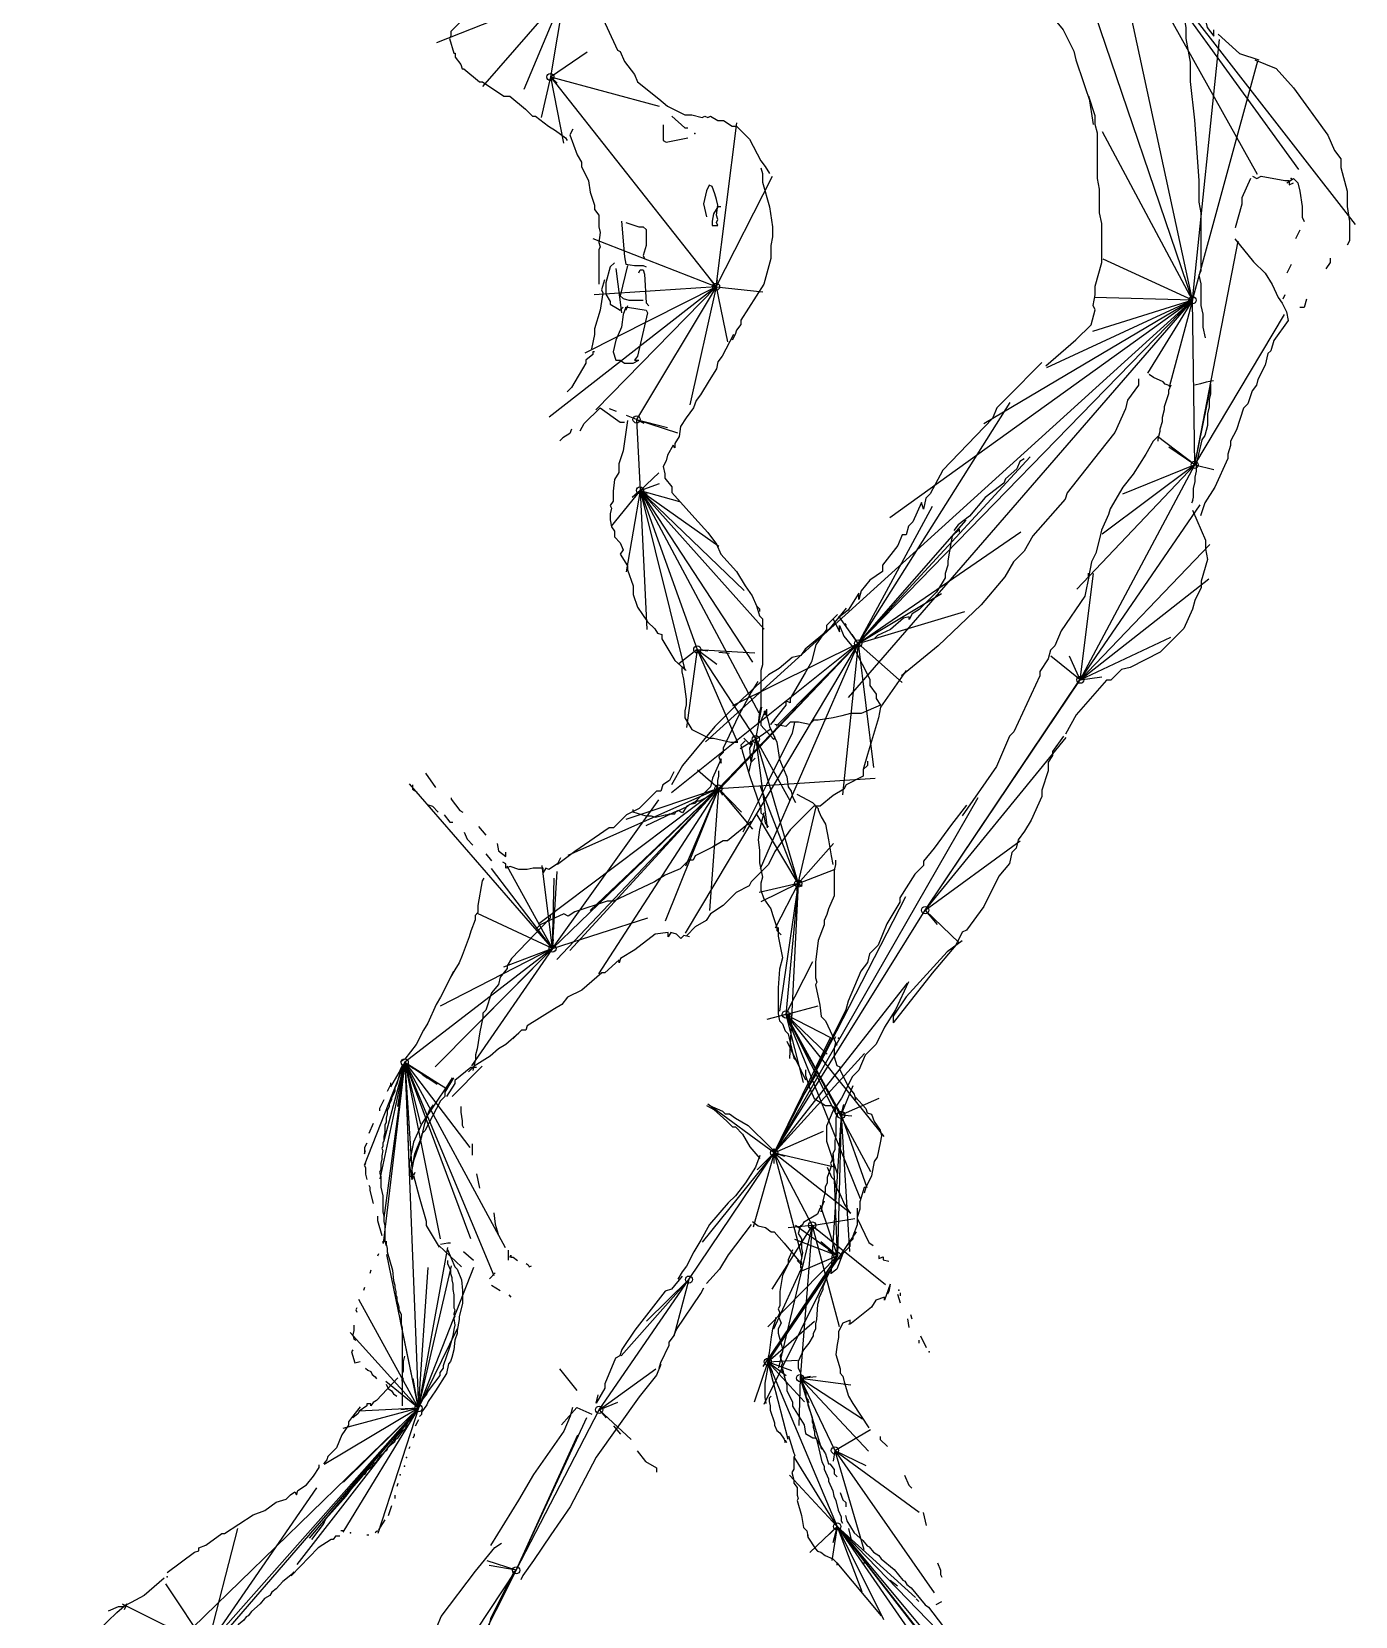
# Model space of a CAD drawing. Header units: millimetres. Extents: x -8 to 158, y -16 to 290.
# Drawn here: x 66.62 to 103.5, y 27.89 to 72.03 of the extents above; entities that cross this region are included whole.
import ezdxf

# ---------------------------------------------------------------- set-up
doc = ezdxf.new("R2010")
doc.units = ezdxf.units.MM
doc.linetypes.add('DASH', pattern=[0.6, 0.3, -0.3])

msp = doc.modelspace()

# ---------------------------------------------------------------- linework, layer by layer
at = {"layer": 'Shots', "color": 1}
for p, q in [((98.962, 64.552), (96.588, 75.536)), ((81.472, 73.136), (81.07, 70.77)), ((81.07, 70.77), (85.686, 64.928)), ((85.686, 64.928), (83.472, 61.232)), ((98.962, 64.552), (89.646, 54.992)), ((98.962, 64.552), (98.962, 64.552)), ((99.022, 59.968), (98.962, 64.552)), ((83.472, 61.232), (83.568, 59.256)), ((95.836, 53.982), (99.022, 59.968)), ((83.568, 59.256), (85.164, 54.826)), ((85.164, 54.826), (86.794, 52.324)), ((89.646, 54.992), (85.752, 50.952)), ((91.512, 47.562), (95.836, 53.982)), ((86.794, 52.324), (87.976, 48.302)), ((85.752, 50.952), (81.132, 46.496)), ((87.976, 48.302), (87.63, 44.658)), ((87.308, 40.802), (91.512, 47.562)), ((81.132, 46.496), (77.012, 43.324)), ((87.63, 44.658), (89.172, 41.858)), ((77.012, 43.324), (77.396, 33.688)), ((89.172, 41.858), (89.068, 37.93)), ((84.932, 37.272), (87.308, 40.802)), ((87.308, 40.802), (88.364, 38.782)), ((87.308, 40.802), (87.308, 40.802)), ((88.364, 38.782), (88.028, 34.528)), ((89.068, 37.93), (87.13, 34.98)), ((82.428, 33.646), (84.932, 37.272)), ((87.13, 34.98), (89.06, 30.396)), ((88.028, 34.528), (88.998, 32.514)), ((77.396, 33.688), (71.514, 27.054)), ((80.116, 29.174), (82.428, 33.646)), ((89.06, 30.396), (92.766, 25.666)), ((73.63, 19.424), (80.116, 29.174))]:
    msp.add_line(p, q, dxfattribs=at)
for centre in [(81.07, 70.77), (85.686, 64.928), (98.962, 64.552), (98.962, 64.552), (83.472, 61.232), (99.022, 59.968), (83.568, 59.256), (85.164, 54.826), (89.646, 54.992), (95.836, 53.982), (86.794, 52.324), (85.752, 50.952), (87.976, 48.302), (91.512, 47.562), (81.132, 46.496), (87.63, 44.658), (77.012, 43.324), (89.172, 41.858), (87.308, 40.802), (87.308, 40.802), (88.364, 38.782), (89.068, 37.93), (84.932, 37.272), (87.13, 34.98), (88.028, 34.528), (77.396, 33.688), (82.428, 33.646), (88.998, 32.514), (89.06, 30.396), (80.116, 29.174)]:
    msp.add_circle(centre, 0.1, dxfattribs=at)
at = {"layer": 'Sketch', "color": 0}
for points in [[(98.294, 76.166), (98.294, 75.986), (98.234, 75.746), (98.234, 75.446), (98.294, 75.206), (98.474, 74.426), (98.714, 73.886), (98.774, 73.646), (99.134, 72.686), (99.314, 72.386), (99.374, 72.146), (99.554, 71.906), (99.554, 72.086)], [(91.634, 74.846), (91.934, 74.666), (92.114, 74.666), (92.834, 74.066), (93.134, 73.886), (93.254, 73.886), (93.494, 73.646), (94.214, 73.226), (94.814, 72.746), (95.354, 72.086), (95.654, 71.486), (95.714, 71.246), (96.134, 69.986)], [(99.674, 71.966), (100.274, 71.426), (100.814, 71.246)], [(100.694, 71.246), (101.294, 71.006), (101.774, 70.466), (102.734, 69.146), (102.914, 68.726), (103.094, 68.486), (103.094, 68.246), (103.274, 67.586), (103.274, 67.166), (103.334, 66.746), (103.334, 66.206), (103.274, 66.086)], [(94.874, 62.726), (95.714, 63.446), (96.134, 63.866), (96.254, 64.286), (96.194, 64.406), (96.254, 64.706), (96.254, 64.946), (96.434, 65.606), (96.434, 66.686), (96.374, 66.986), (96.374, 67.646), (96.314, 67.946), (96.314, 69.206), (96.254, 69.446), (96.254, 69.686), (96.074, 70.226), (96.194, 69.446)], [(100.634, 68.006), (100.754, 67.946), (100.874, 68.006), (101.534, 67.886), (101.654, 67.886), (101.654, 67.766), (101.774, 67.826)], [(100.574, 67.946), (100.334, 67.406), (100.334, 67.226), (100.154, 66.566), (100.154, 66.566)], [(101.594, 67.826), (101.774, 67.946), (101.894, 67.826), (101.894, 67.826), (101.954, 67.586), (102.014, 67.166), (102.014, 66.866), (102.074, 66.746)], [(100.144, 66.266), (100.664, 65.626), (100.984, 65.306), (101.184, 64.986), (101.344, 64.626), (101.464, 64.466), (101.584, 64.226), (101.624, 63.986), (101.224, 63.426), (101.144, 63.146), (101.064, 63.066), (100.984, 62.746), (100.784, 62.346), (100.744, 62.186), (100.624, 62.026), (100.504, 61.666), (100.384, 61.546), (100.184, 60.946), (100.024, 60.626), (100.024, 60.506), (99.944, 60.266), (99.944, 60.146), (99.584, 59.346), (99.304, 58.906), (99.184, 58.546)], [(101.954, 66.506), (101.834, 66.266)], [(101.714, 65.546), (101.594, 65.306)], [(102.794, 65.726), (102.794, 65.606), (102.674, 65.426)], [(101.534, 64.706), (101.474, 64.586)], [(102.134, 64.586), (102.074, 64.346), (101.954, 64.346)], [(86.176, 63.598), (85.856, 62.998), (85.736, 62.838), (85.696, 62.638), (85.496, 62.318), (85.256, 61.918), (85.136, 61.758), (85.056, 61.558), (84.856, 61.278), (84.696, 61.038), (84.656, 60.758), (84.536, 60.558), (84.536, 60.438), (84.496, 60.518), (84.336, 60.238), (84.296, 60.078), (84.216, 59.918), (84.256, 59.718), (84.256, 59.598), (84.456, 59.358), (84.456, 59.198), (85.096, 58.478), (85.456, 58.078), (85.696, 57.758), (85.816, 57.478), (86.256, 56.998), (86.496, 56.598), (86.696, 56.318), (86.816, 56.038), (86.896, 55.958), (86.896, 55.878)], [(94.768, 62.816), (93.808, 61.856), (93.508, 61.556), (93.388, 61.256), (92.008, 59.816), (91.648, 59.156), (91.528, 59.036), (91.468, 58.736), (91.408, 58.916), (91.168, 58.376), (91.048, 58.256), (90.988, 58.016), (90.868, 58.016), (90.748, 57.716), (90.328, 57.176), (90.328, 56.996), (89.968, 56.756), (89.728, 56.456), (89.668, 56.216), (89.668, 56.396), (89.368, 55.916), (89.128, 55.736)], [(97.454, 62.366), (97.454, 62.186), (97.154, 61.766), (97.094, 61.526), (96.794, 60.866), (96.374, 60.326), (95.474, 59.186), (95.414, 59.006), (94.514, 57.986), (94.274, 57.566), (93.974, 57.266), (93.734, 56.846), (93.074, 56.066), (91.874, 54.926), (90.854, 54.086)], [(98.354, 62.156), (98.204, 62.216), (98.144, 62.276), (97.874, 62.396), (97.754, 62.486)], [(98.354, 62.186), (98.294, 62.036), (98.294, 61.946), (98.174, 61.586), (98.174, 61.496), (98.114, 61.286), (98.114, 61.166), (98.054, 60.956), (98.054, 60.896), (97.994, 60.686), (97.994, 60.626)], [(83.216, 61.198), (83.096, 60.358), (82.976, 59.998), (82.976, 59.758), (82.856, 59.558), (82.816, 59.238), (82.816, 58.958), (82.736, 58.838), (82.776, 58.758), (82.736, 58.598), (82.736, 58.438), (82.776, 58.238), (82.856, 58.118), (82.856, 57.958), (83.016, 57.798), (83.096, 57.598), (83.016, 57.478), (83.216, 57.158), (83.216, 57.038), (83.376, 56.598), (83.376, 56.358), (83.496, 55.998), (83.776, 55.598), (83.976, 55.398), (84.056, 55.278), (84.176, 55.238), (84.176, 55.118), (84.536, 54.518), (84.856, 54.238)], [(97.984, 60.746), (97.864, 60.626), (97.664, 60.266), (97.304, 59.706), (97.024, 59.346), (96.664, 58.746), (96.624, 58.586), (96.424, 58.146), (96.384, 57.946), (96.264, 57.506), (96.144, 57.266), (96.064, 56.826), (96.064, 56.946)], [(98.964, 58.706), (99.324, 57.866), (99.324, 57.626), (99.384, 57.326), (99.204, 56.726), (99.204, 56.546), (99.024, 56.186), (98.964, 55.946), (98.724, 55.406), (98.064, 54.746), (97.224, 54.326), (96.984, 54.266), (96.684, 53.966), (96.564, 53.966), (95.724, 53.006), (95.424, 52.466)], [(96.084, 56.906), (95.964, 56.306), (95.304, 55.346), (95.124, 54.926), (95.004, 54.806), (94.944, 54.566), (94.704, 54.206), (94.704, 54.086), (93.984, 52.526), (93.864, 52.406), (93.504, 51.566), (92.544, 50.186)], [(89.308, 55.976), (88.828, 55.376), (88.168, 54.836), (88.048, 54.656), (87.808, 54.596), (87.448, 54.296), (87.148, 54.116), (86.428, 53.456), (85.648, 52.676), (84.748, 51.596), (84.448, 51.056)], [(89.068, 55.796), (88.768, 55.496), (88.768, 55.376), (88.468, 54.956), (88.348, 54.476), (88.168, 54.176), (87.748, 53.456), (87.748, 53.336), (87.628, 53.396), (87.628, 53.276), (87.208, 52.736), (87.328, 52.856)], [(88.948, 55.676), (89.128, 55.316), (89.128, 55.496), (89.248, 55.196), (89.548, 54.836), (89.968, 53.996), (89.968, 53.816), (90.148, 53.576), (90.148, 53.456), (90.268, 53.276), (89.728, 53.036), (89.428, 53.036), (89.188, 52.976), (88.948, 52.916), (88.528, 52.856), (88.408, 52.856), (88.288, 52.736), (87.988, 52.796), (87.748, 52.796), (87.628, 52.676), (87.328, 52.736)], [(90.988, 54.236), (90.268, 53.216), (90.208, 52.916), (89.908, 51.896), (89.788, 51.476)], [(95.364, 52.406), (95.064, 51.986), (95.064, 51.866), (94.944, 51.686), (94.944, 51.446), (94.764, 50.906), (94.764, 50.726), (94.464, 50.066), (94.284, 49.766), (94.104, 49.526), (94.044, 49.286), (93.924, 49.166), (93.864, 48.866), (93.564, 48.506), (93.144, 47.666), (92.664, 47.006), (92.544, 46.946), (92.364, 46.586), (91.704, 45.806), (90.624, 44.426)], [(89.908, 51.716), (89.908, 51.596), (89.788, 51.476), (89.788, 51.296), (89.308, 51.056), (89.248, 50.936), (88.948, 50.756), (88.588, 50.456), (88.408, 50.456), (87.748, 49.796), (87.328, 49.196), (87.148, 48.836), (86.668, 48.356), (86.608, 48.236), (86.248, 48.056), (85.888, 47.696), (85.528, 47.456), (85.408, 47.276), (85.108, 47.096), (84.868, 46.856)], [(77.588, 51.376), (77.868, 50.976)], [(84.508, 51.416), (84.388, 51.176), (84.208, 51.056), (84.148, 50.876), (84.028, 50.876), (83.548, 50.396), (83.188, 50.216), (82.828, 49.856), (82.708, 49.856), (81.748, 49.196), (81.268, 48.836)], [(77.228, 51.056), (77.228, 50.936), (77.348, 50.856)], [(77.668, 50.496), (77.788, 50.456), (77.948, 50.296)], [(78.308, 50.696), (78.308, 50.656), (78.548, 50.336), (78.628, 50.296)], [(92.664, 50.486), (92.244, 49.946), (91.764, 49.286), (91.464, 48.926), (91.464, 48.806), (91.224, 48.566), (90.804, 47.906), (90.804, 47.786), (90.444, 47.186), (90.204, 46.586), (89.964, 46.346), (89.904, 46.106), (89.724, 45.866), (89.364, 45.026), (89.304, 44.786), (88.464, 43.106), (88.464, 42.986), (88.104, 42.386), (87.504, 41.186)], [(78.108, 50.216), (78.268, 50.016), (78.348, 50.016)], [(79.068, 49.896), (79.268, 49.656)], [(78.668, 49.736), (78.748, 49.536), (78.908, 49.376)], [(79.268, 49.136), (79.428, 48.936)], [(79.588, 49.416), (79.628, 49.216), (79.828, 49.056), (79.828, 49.176)], [(81.348, 49.016), (81.268, 48.856), (81.028, 48.696), (80.948, 48.736), (80.868, 48.616), (80.868, 48.736), (80.588, 48.736), (80.428, 48.696), (80.188, 48.696), (79.948, 48.776), (79.828, 48.736), (79.828, 48.856), (79.748, 48.896)], [(79.212, 48.456), (79.172, 48.376), (79.172, 48.376), (79.052, 47.696), (79.052, 47.496), (78.972, 47.416), (78.972, 47.296), (78.852, 46.976), (78.812, 46.816), (78.612, 46.296), (78.532, 46.096), (78.412, 45.896), (78.292, 45.696)], [(84.948, 46.816), (84.788, 46.856), (84.708, 46.776), (84.588, 46.896), (84.428, 46.936), (84.348, 46.816), (84.348, 46.936), (83.988, 46.896), (83.428, 46.456), (83.028, 46.216), (82.988, 46.096), (82.988, 46.176), (82.588, 45.816), (82.508, 45.816), (81.948, 45.336), (81.548, 45.136), (81.388, 44.936), (81.188, 44.816), (80.428, 44.336), (80.388, 44.216), (80.268, 44.216), (80.028, 43.976)], [(92.544, 46.706), (92.124, 46.406), (90.984, 45.146), (90.624, 44.606), (90.624, 44.426)], [(78.372, 45.856), (78.012, 45.136), (77.892, 44.936), (77.652, 44.416), (77.532, 44.216), (77.332, 43.816), (77.012, 43.416), (76.892, 43.336)], [(91.044, 45.566), (90.684, 44.786), (90.384, 44.306), (90.144, 43.826), (89.844, 43.526), (89.664, 43.106), (89.484, 42.926), (89.184, 42.326), (88.944, 41.966), (88.764, 41.546), (88.764, 41.126), (89.064, 40.226)], [(80.188, 44.136), (79.828, 43.816), (79.628, 43.696), (79.388, 43.496), (78.948, 43.216), (78.788, 43.056)], [(77.002, 43.266), (76.942, 43.236), (76.882, 43.116), (76.882, 43.056), (76.792, 42.726), (76.732, 42.606), (76.732, 42.516), (76.642, 42.336), (76.642, 42.276), (76.582, 42.156), (76.582, 42.096), (76.522, 41.976), (76.522, 41.886), (76.492, 41.766), (76.492, 41.646), (76.462, 41.586), (76.462, 41.376), (76.432, 41.256), (76.432, 41.136), (76.402, 41.076), (76.402, 40.986), (76.372, 40.926), (76.402, 40.866), (76.372, 40.716), (76.372, 40.626), (76.342, 40.506), (76.342, 40.326), (76.312, 40.266), (76.342, 40.146), (76.342, 39.846), (76.402, 39.606), (76.402, 39.156), (76.432, 39.036), (76.432, 38.886), (76.462, 38.766), (76.462, 38.346), (76.492, 38.226)], [(78.332, 42.896), (78.212, 42.696), (77.492, 41.616), (77.252, 41.096), (77.132, 40.496), (77.212, 40.056), (77.252, 40.176), (77.212, 40.296), (77.252, 40.576), (77.292, 40.776), (77.492, 41.256), (77.572, 41.616), (77.692, 41.976), (77.812, 42.136)], [(78.372, 42.896), (78.132, 42.496), (78.132, 42.376), (78.012, 42.256), (77.572, 41.416), (77.492, 41.336), (77.452, 41.136), (77.252, 40.576), (77.172, 40.136)], [(79.012, 43.176), (78.852, 43.176), (78.412, 42.816), (78.412, 42.736), (78.172, 42.376)], [(79.172, 43.216), (78.332, 42.376)], [(76.612, 42.756), (76.612, 42.696), (76.522, 42.516)], [(76.432, 42.276), (76.312, 42.036), (76.312, 41.976)], [(78.572, 42.096), (78.572, 41.936), (78.612, 41.696), (78.612, 41.576), (78.652, 41.496)], [(85.424, 42.126), (85.624, 42.006), (85.984, 41.686), (86.144, 41.526), (86.224, 41.526), (86.424, 41.326), (86.624, 40.966), (86.904, 40.646)], [(85.504, 42.126), (85.864, 41.966), (85.944, 41.886), (86.064, 41.886), (86.224, 41.766), (86.584, 41.566), (87.184, 40.966), (87.304, 40.846), (87.304, 40.926)], [(76.132, 41.616), (76.012, 41.346)], [(75.952, 41.076), (75.892, 40.956), (75.892, 40.776), (75.922, 40.866)], [(78.892, 41.056), (78.892, 40.736)], [(86.904, 40.726), (86.784, 40.406), (86.504, 39.966), (86.224, 39.606), (86.024, 39.406), (85.504, 38.806), (85.264, 38.366), (85.064, 38.046), (84.864, 37.646), (84.744, 37.486), (84.624, 37.286)], [(75.922, 40.506), (75.892, 40.446), (75.922, 40.386), (75.922, 40.206), (75.952, 40.056)], [(77.292, 40.256), (77.252, 40.176), (77.412, 39.576), (77.612, 38.896), (77.612, 38.776), (77.972, 38.176)], [(79.012, 40.216), (79.092, 39.816)], [(88.784, 40.406), (88.904, 40.126), (88.984, 40.046), (89.024, 39.846), (89.144, 39.646), (89.264, 39.366), (89.424, 39.126)], [(76.012, 39.906), (76.042, 39.846), (76.042, 39.756), (76.132, 39.396)], [(76.252, 39.036), (76.252, 38.916), (76.372, 38.496)], [(79.492, 39.136), (79.532, 38.816), (79.612, 38.536)], [(86.704, 38.886), (86.864, 38.766), (87.064, 38.726), (87.224, 38.606), (87.304, 38.606), (87.584, 38.286), (87.984, 37.806), (88.064, 37.766), (88.064, 37.686), (87.944, 37.806)], [(89.62, 39.262), (89.62, 38.982), (89.94, 38.302), (90.06, 38.222)], [(86.664, 38.806), (86.024, 37.966), (85.784, 37.566), (85.424, 37.166), (85.424, 37.166)], [(76.282, 37.986), (76.252, 37.926)], [(76.402, 38.346), (76.402, 38.286)], [(76.492, 38.346), (76.492, 38.346), (76.492, 38.256), (76.522, 38.136), (76.522, 38.046), (76.672, 37.536), (76.702, 37.236), (76.732, 37.116), (76.732, 37.056), (76.762, 36.936), (76.762, 36.846), (76.792, 36.786), (76.792, 36.696), (76.852, 36.516), (76.852, 36.426), (76.912, 36.306), (76.912, 36.036), (76.942, 35.916), (76.942, 34.566), (76.972, 34.506), (76.942, 34.446), (76.942, 34.506)], [(78.202, 38.106), (78.412, 37.626), (78.472, 37.566), (78.592, 37.266), (78.622, 36.966), (78.622, 36.606), (78.532, 36.246), (78.532, 36.156), (78.472, 35.856), (78.472, 35.766), (78.412, 35.586), (78.382, 35.316), (78.322, 35.106), (78.292, 34.986), (78.292, 34.986), (78.232, 34.926), (78.172, 34.656), (77.872, 34.176), (77.662, 33.876), (77.632, 33.786), (77.482, 33.576), (77.482, 33.516), (77.422, 33.456)], [(77.962, 38.226), (78.592, 37.626)], [(78.012, 38.256), (78.212, 38.296), (78.292, 38.296)], [(78.652, 38.056), (78.932, 37.816)], [(79.892, 38.096), (79.892, 37.816)], [(87.82, 38.102), (87.7, 37.822), (87.7, 37.702), (87.54, 37.382), (87.46, 36.942), (87.46, 36.542), (87.42, 36.462), (87.46, 36.342), (87.42, 36.262), (87.5, 36.062), (87.42, 35.902), (87.42, 35.782), (87.54, 35.342), (87.54, 35.262), (87.46, 35.142), (87.54, 34.942), (87.5, 34.862), (87.54, 34.662)], [(76.072, 37.536), (76.042, 37.446)], [(78.202, 37.806), (78.202, 37.716), (78.292, 37.536), (78.292, 37.446), (78.322, 37.326), (78.322, 37.266), (78.352, 37.146), (78.352, 36.996), (78.382, 36.846), (78.382, 36.486), (78.412, 36.426), (78.382, 36.306), (78.412, 36.246), (78.382, 36.186), (78.412, 36.006), (78.382, 35.886), (78.352, 35.706), (78.262, 35.376), (78.082, 34.866), (78.082, 34.806), (77.992, 34.686), (77.992, 34.596), (77.662, 34.176), (77.632, 34.086), (77.482, 33.906), (77.422, 33.756), (77.272, 33.516), (77.242, 33.456)], [(79.942, 37.896), (79.972, 37.956), (79.972, 37.896), (80.032, 37.896), (80.152, 37.806)], [(80.392, 37.716), (80.452, 37.686), (80.482, 37.626), (80.542, 37.656)], [(90.22, 37.942), (90.22, 37.862), (90.34, 37.902), (90.34, 37.822), (90.5, 37.782)], [(79.372, 37.296), (79.532, 37.456)], [(79.432, 37.116), (79.672, 36.966)], [(84.744, 37.366), (84.444, 37.006), (84.264, 36.946), (83.424, 35.866), (83.064, 35.326), (83.004, 35.146), (82.884, 35.086), (82.584, 34.366), (82.584, 34.246), (82.344, 33.826), (82.404, 34.066)], [(90.54, 37.142), (90.38, 36.702), (90.38, 36.782), (90.14, 36.702), (90.02, 36.502), (89.46, 36.062), (89.38, 36.022)], [(90.54, 37.142), (90.5, 36.942), (90.46, 36.862)], [(75.892, 37.056), (75.862, 36.966)], [(79.912, 36.846), (79.972, 36.786)], [(84.104, 34.806), (84.144, 34.966), (84.384, 35.446), (84.384, 35.526), (84.504, 35.686), (84.584, 35.886), (85.264, 36.886), (85.344, 37.046)], [(90.74, 36.862), (90.82, 36.622)], [(90.82, 36.902), (90.82, 36.822)], [(75.682, 36.486), (75.652, 36.426), (75.682, 36.366)], [(91.1, 36.302), (91.14, 36.182)], [(75.592, 36.006), (75.592, 35.856), (75.562, 35.736), (75.592, 35.616), (75.652, 35.586)], [(89.42, 36.022), (89.42, 36.142), (89.22, 36.062), (89.1, 35.822), (89.1, 35.662), (89.06, 35.462), (89.02, 35.182), (89.14, 34.782), (89.14, 34.662), (89.22, 34.582), (89.26, 34.422), (89.38, 34.022), (89.5, 33.822), (89.94, 33.142)], [(91.02, 36.182), (91.06, 35.942)], [(75.562, 35.316), (75.532, 35.256), (75.622, 34.956), (75.772, 34.986)], [(91.34, 35.582), (91.34, 35.502)], [(91.38, 35.702), (91.54, 35.382)], [(77.002, 35.136), (76.972, 34.986), (76.972, 34.716), (76.942, 34.656), (76.942, 33.756)], [(84.144, 34.906), (84.024, 34.606), (83.544, 34.006), (82.344, 32.326), (81.624, 30.946), (81.084, 30.166), (80.604, 29.446), (80.304, 29.026), (80.244, 28.906)], [(76.822, 34.536), (76.222, 33.906), (76.132, 33.846), (76.072, 33.756), (76.072, 33.816), (75.952, 33.816), (75.952, 33.756), (75.742, 33.606), (75.712, 33.546), (75.562, 33.426)], [(75.922, 34.806), (75.982, 34.746), (76.072, 34.716), (76.102, 34.626), (76.192, 34.566), (76.222, 34.506)], [(81.324, 34.786), (81.804, 34.186)], [(87.54, 34.782), (87.58, 34.582), (87.66, 34.342), (87.66, 34.182), (87.82, 33.862), (87.82, 33.742), (88.14, 33.222), (88.18, 32.982), (88.38, 32.862), (88.46, 32.862), (88.74, 32.422), (88.82, 32.142), (88.86, 32.142), (88.98, 31.982), (88.98, 31.862), (89.06, 31.782)], [(76.492, 34.356), (76.552, 34.236), (76.642, 34.176), (76.702, 34.086), (76.792, 34.026)], [(75.772, 33.726), (75.532, 33.426), (75.442, 33.306), (75.442, 33.216), (75.262, 32.946), (75.112, 32.586), (74.872, 32.346), (74.842, 32.256), (74.752, 32.136)], [(81.684, 33.706), (81.624, 33.466), (81.444, 33.046), (80.604, 31.846), (80.184, 31.126), (79.404, 29.866)], [(81.384, 33.226), (81.804, 33.706), (82.224, 33.526)], [(74.422, 30.036), (74.752, 30.456), (74.812, 30.606), (75.382, 31.236), (75.532, 31.446), (75.802, 31.746), (75.862, 31.836), (75.922, 31.866), (75.952, 31.956), (76.102, 32.076), (76.132, 32.136), (76.222, 32.196), (76.342, 32.376), (76.522, 32.526), (76.552, 32.616), (76.732, 32.766), (76.762, 32.826), (76.822, 32.856), (76.972, 33.066), (77.032, 33.126), (77.092, 33.276), (77.182, 33.396), (77.182, 33.396)], [(77.392, 33.366), (77.302, 33.186)], [(77.272, 32.976), (77.272, 32.916), (77.242, 32.856)], [(90.26, 32.902), (90.26, 32.822), (90.46, 32.622)], [(77.152, 32.616), (77.122, 32.556)], [(83.484, 32.506), (83.724, 32.206), (84.024, 32.026), (84.024, 31.906)], [(70.392, 29.116), (70.392, 29.116), (71.152, 29.676), (71.272, 29.716), (71.272, 29.796), (71.472, 29.876), (71.912, 30.196), (71.992, 30.196), (72.792, 30.716), (73.112, 30.836), (73.432, 31.076), (73.712, 31.156), (73.832, 31.276), (73.952, 31.356), (73.992, 31.276), (74.032, 31.396), (74.272, 31.556), (74.472, 31.796), (74.632, 32.036), (74.632, 32.116), (74.632, 32.116)], [(90.94, 31.822), (91.06, 31.542), (91.14, 31.462)], [(76.822, 31.596), (76.792, 31.506)], [(89.14, 31.342), (89.22, 31.142), (89.3, 31.062), (89.3, 30.942)], [(76.642, 30.966), (76.552, 30.696)], [(76.732, 31.266), (76.732, 31.176)], [(76.462, 30.576), (76.282, 30.306)], [(91.46, 30.782), (91.54, 30.422)], [(75.202, 30.126), (75.082, 30.126), (75.022, 30.036), (74.962, 30.036), (74.602, 29.796), (73.852, 29.016)], [(75.322, 30.276), (75.232, 30.276)], [(76.012, 30.156), (75.952, 30.156)], [(76.252, 30.276), (76.192, 30.216)], [(89.38, 30.342), (89.42, 30.142), (89.46, 29.982), (89.58, 29.862)], [(76.524, 24.586), (76.824, 25.366), (77.064, 25.906), (77.064, 26.086), (77.604, 26.986), (77.604, 27.106), (77.724, 27.226), (77.724, 27.346), (77.904, 27.586), (78.024, 27.886), (78.984, 29.146), (79.524, 29.806), (79.704, 29.926)], [(73.912, 29.136), (73.882, 29.076), (73.612, 28.866), (73.432, 28.656), (73.312, 28.566), (73.252, 28.476), (73.102, 28.386), (72.982, 28.236), (72.742, 28.026), (72.652, 27.906), (72.592, 27.876), (72.532, 27.786), (72.382, 27.666), (72.262, 27.516), (72.202, 27.516), (71.932, 27.276), (71.872, 27.246), (71.692, 27.006)], [(80.064, 29.146), (79.404, 27.826), (79.344, 27.586), (78.984, 26.986), (78.984, 26.806), (78.324, 25.846), (78.084, 25.486), (78.084, 25.306), (77.784, 24.826), (77.724, 24.586), (77.604, 24.046), (77.544, 23.806), (77.244, 22.906), (76.464, 21.826), (75.204, 20.566), (74.844, 20.026)], [(89.78, 29.382), (89.9, 29.382), (89.98, 29.302)], [(91.86, 29.382), (91.94, 29.182), (91.94, 29.062), (91.98, 28.982)], [(70.312, 28.956), (70.312, 28.956), (69.752, 28.476), (69.392, 28.276), (69.152, 28.156), (69.032, 28.156), (68.752, 28.036)], [(90.54, 28.902), (90.74, 28.742)], [(91.26, 28.382), (91.34, 28.302)], [(91.82, 28.222), (91.98, 28.302)], [(66.792, 26.756), (66.992, 26.756), (67.472, 26.836), (67.792, 27.036), (67.992, 27.036), (68.992, 27.996), (69.272, 28.236), (69.192, 28.076)]]:
    msp.add_lwpolyline(points, dxfattribs=at)
at = {"layer": 'Sketch', "color": 9}
for points in [[(98.114, 74.906), (98.174, 74.306), (98.414, 73.586), (98.654, 72.806), (98.774, 72.146), (98.774, 71.846), (98.894, 71.186), (98.894, 70.646), (99.014, 69.566), (99.134, 67.886), (99.134, 67.286), (99.194, 66.986), (99.194, 65.366), (99.134, 65.246), (99.194, 65.006), (99.194, 64.406), (99.254, 64.166), (99.254, 63.806), (99.314, 63.506)], [(99.544, 62.306), (99.344, 62.266), (99.184, 62.226), (99.024, 62.186)], [(99.464, 62.226), (99.464, 61.946), (99.424, 61.786), (99.424, 61.586), (99.384, 61.386), (99.384, 61.066), (99.304, 60.786), (99.224, 60.666), (99.104, 60.146), (99.064, 59.986), (99.064, 59.786), (99.024, 59.626), (99.024, 59.506), (98.984, 59.306), (98.984, 59.066), (98.944, 58.906), (98.984, 58.986)], [(94.268, 60.136), (94.148, 60.056), (94.068, 59.856), (93.748, 59.576), (93.708, 59.456), (93.188, 59.056), (92.748, 58.536), (92.428, 58.296), (92.308, 58.136)], [(92.468, 58.096), (92.468, 58.176), (92.268, 57.976), (92.228, 57.776), (92.148, 57.296), (92.148, 57.176), (92.068, 56.936), (92.068, 56.816), (91.828, 56.416), (91.348, 55.936), (91.148, 55.816), (91.068, 55.656), (91.068, 55.736), (90.908, 55.696), (90.548, 55.376), (90.188, 55.216), (90.108, 55.136)], [(86.848, 53.936), (86.668, 53.636), (86.308, 52.976), (85.888, 52.076), (85.888, 51.956), (85.768, 51.836), (85.828, 51.656), (85.828, 51.776), (85.588, 51.236), (85.528, 50.996), (85.108, 50.576), (84.868, 50.456), (84.748, 50.276), (84.628, 50.336), (83.728, 49.916)], [(87.868, 52.796), (87.808, 52.496), (87.088, 51.056), (86.428, 49.736)], [(83.368, 50.366), (83.368, 50.306), (83.728, 50.186), (83.878, 50.186), (83.998, 50.156), (84.268, 50.216), (84.328, 50.216), (84.388, 50.246), (84.538, 50.246), (84.568, 50.306), (84.898, 50.456), (84.958, 50.516), (85.108, 50.546), (85.168, 50.606), (85.228, 50.606), (85.468, 50.726), (85.648, 50.846), (85.738, 51.026), (85.738, 51.176), (85.768, 51.296), (85.768, 51.446)], [(86.668, 49.976), (86.668, 50.036), (86.008, 49.496), (85.888, 49.496), (85.588, 49.316), (85.108, 49.076), (85.048, 48.956), (84.928, 48.956), (84.688, 48.716), (84.268, 48.536), (83.968, 48.356), (82.828, 47.816), (82.648, 47.816), (81.748, 47.516), (81.568, 47.396), (81.448, 47.456), (80.788, 47.156), (80.668, 47.036)], [(81.068, 47.416), (81.068, 47.336), (79.988, 46.216), (79.868, 46.016), (79.868, 45.936), (79.668, 45.696), (79.628, 45.496), (79.428, 45.256), (79.268, 44.776), (79.188, 44.696), (79.188, 44.576), (79.108, 44.176), (79.028, 43.696), (78.988, 43.536), (78.988, 43.416), (78.908, 43.096)]]:
    msp.add_lwpolyline(points, dxfattribs=at)
at = {"layer": 'Sketch', "color": 5}
for points in [[(82.016, 73.598), (82.016, 73.278), (82.416, 72.638), (82.936, 71.518), (83.016, 71.478), (83.136, 71.198), (83.416, 70.838), (83.496, 70.638), (84.096, 70.158), (84.336, 69.958), (84.816, 69.718), (85.016, 69.718), (85.296, 69.638), (85.376, 69.678), (85.456, 69.638), (85.536, 69.678), (85.736, 69.558), (85.896, 69.558), (86.136, 69.398), (86.256, 69.398), (86.616, 69.038), (86.936, 68.438), (87.056, 68.278), (87.176, 68.078)], [(79.256, 72.998), (78.896, 72.638), (78.456, 72.198), (78.296, 72.038), (78.296, 71.918), (78.256, 71.838), (78.376, 71.438), (78.416, 71.438), (78.416, 71.318), (78.576, 71.118), (78.616, 70.998), (78.656, 70.998), (79.096, 70.638), (79.176, 70.638), (79.776, 70.238), (79.936, 70.238), (80.376, 69.878), (80.576, 69.678), (80.656, 69.678), (81.016, 69.398), (81.216, 69.278), (81.496, 69.078), (81.536, 68.998)], [(81.696, 69.318), (81.616, 69.158), (81.816, 68.598), (81.936, 68.398), (81.936, 68.278), (82.136, 67.878), (82.176, 67.558), (82.296, 67.198), (82.296, 67.078), (82.416, 66.918), (82.416, 66.598), (82.456, 66.438), (82.416, 66.158), (82.456, 66.038), (82.416, 65.958), (82.416, 64.998)], [(84.216, 69.438), (84.216, 68.998), (84.296, 68.958), (84.896, 69.078)], [(84.456, 69.678), (84.816, 69.358), (84.896, 69.358)], [(86.936, 68.238), (86.976, 68.078), (86.976, 67.838), (87.176, 67.158), (87.256, 66.598), (87.256, 66.318), (87.216, 66.078), (87.216, 65.718), (87.016, 64.998), (86.376, 63.998), (86.376, 63.878), (86.256, 63.718), (86.216, 63.598), (86.136, 63.438)], [(85.816, 67.158), (85.736, 67.158), (85.616, 66.958), (85.576, 66.758), (85.576, 66.638), (85.736, 66.638), (85.696, 66.718), (85.736, 66.798), (85.696, 66.918), (85.736, 67.198), (85.696, 67.358), (85.656, 67.518), (85.576, 67.718), (85.496, 67.758), (85.416, 67.598), (85.336, 67.238), (85.416, 66.878)], [(83.056, 66.758), (83.136, 65.758), (83.176, 65.558), (83.416, 65.518), (83.656, 65.518), (83.736, 65.478)], [(83.176, 66.718), (83.536, 66.598), (83.656, 66.598), (83.736, 66.518), (83.736, 66.078), (83.656, 65.798), (83.696, 65.718)], [(82.856, 65.598), (82.736, 65.478), (82.616, 65.038), (82.616, 64.718), (82.736, 64.518), (82.736, 64.438), (82.936, 64.318), (83.016, 64.278), (83.096, 64.358)], [(82.896, 65.438), (83.056, 64.198)], [(83.216, 65.518), (83.016, 64.678), (83.096, 64.598), (83.256, 64.558), (83.656, 64.558)], [(83.536, 65.318), (83.576, 65.398), (83.656, 65.398), (83.696, 65.278), (83.736, 64.478), (83.816, 64.398)], [(82.576, 65.118), (82.496, 64.838), (82.536, 64.758), (82.456, 64.278), (82.296, 63.758), (82.296, 63.598), (82.216, 63.198)], [(83.216, 64.398), (83.176, 64.278), (83.176, 64.358), (83.096, 64.158), (83.056, 63.798), (82.896, 63.438), (82.816, 63.118), (82.896, 62.878), (83.016, 62.878), (83.136, 62.798), (83.376, 62.798), (83.536, 62.878)], [(83.216, 64.358), (83.736, 64.278), (83.776, 64.198), (83.496, 62.998), (83.416, 62.878), (83.536, 62.878)], [(82.296, 63.118), (82.256, 63.118), (82.256, 63.038), (82.056, 62.878), (82.056, 62.798), (81.656, 62.118), (81.536, 61.998)], [(81.896, 60.918), (82.016, 61.118), (82.456, 61.558), (83.016, 61.158), (83.136, 61.158)], [(81.656, 60.958), (81.616, 60.838), (81.416, 60.718), (81.336, 60.638)], [(86.816, 56.038), (86.896, 55.758), (86.976, 55.678), (86.976, 54.398), (86.936, 54.238), (86.936, 53.238), (86.896, 53.078), (86.856, 52.758)], [(84.816, 54.318), (84.736, 54.318), (84.736, 54.198), (84.776, 53.998), (84.856, 53.438), (84.856, 53.278), (84.816, 53.118), (84.816, 52.918), (85.016, 52.598), (85.496, 52.358), (85.616, 52.358), (86.096, 52.238), (86.296, 52.238)], [(87.096, 53.158), (87.056, 52.998), (87.056, 53.118), (86.936, 52.838), (86.936, 52.718), (87.296, 52.318), (87.336, 52.398)], [(87.016, 53.078), (87.056, 53.118)], [(87.096, 53.158), (87.096, 52.998), (87.136, 52.838), (87.176, 52.678), (87.376, 52.238), (87.456, 51.758), (87.656, 51.278), (87.696, 50.998), (87.776, 50.878), (87.816, 50.718), (87.896, 50.558)], [(86.496, 52.278), (86.376, 52.158), (86.416, 51.998), (86.616, 51.318), (86.936, 50.398), (86.936, 50.278), (87.016, 50.198), (87.056, 49.998), (87.136, 49.878)], [(86.456, 52.358), (86.656, 52.158), (86.656, 52.278), (86.696, 52.198), (86.616, 52.078), (86.656, 51.678), (86.776, 51.798)], [(87.936, 50.798), (88.376, 50.558), (88.536, 50.398), (88.536, 50.358), (88.616, 50.158), (88.736, 49.958), (88.816, 49.518), (88.896, 49.078), (88.936, 48.838)], [(87.016, 50.278), (86.936, 49.958), (86.896, 49.798), (86.856, 49.518), (86.896, 49.238), (86.896, 48.878), (86.976, 48.478), (86.936, 48.318), (86.936, 48.118), (87.016, 47.878), (87.216, 47.598), (87.256, 47.438), (87.376, 47.078), (87.376, 46.998), (87.496, 46.878)], [(89.016, 48.958), (89.016, 48.838), (88.976, 48.678), (88.976, 47.958), (88.816, 47.598), (88.776, 47.438), (88.696, 47.278), (88.696, 47.158), (88.536, 46.718), (88.456, 46.118), (88.456, 45.678), (88.496, 45.558), (88.456, 45.478), (88.576, 44.918), (88.616, 44.598), (88.736, 44.478), (89.056, 43.798)], [(87.416, 47.078), (87.416, 46.838), (87.536, 46.238), (87.456, 45.918), (87.416, 45.398), (87.416, 44.678), (87.456, 44.478), (87.536, 44.398), (87.616, 44.198), (87.696, 44.118), (87.856, 43.438), (87.936, 43.358)], [(87.656, 43.918), (88.176, 42.838)], [(89.016, 44.038), (88.976, 43.958), (89.016, 43.878), (88.976, 43.718), (88.976, 43.478), (89.056, 43.238), (89.136, 43.198), (89.136, 43.118), (89.376, 42.638), (89.536, 42.438), (89.576, 42.278), (89.576, 42.358), (89.856, 42.038), (89.896, 41.918), (90.016, 41.878), (90.096, 41.678), (90.256, 41.438), (90.296, 41.278), (90.256, 41.078), (90.176, 40.678), (90.096, 40.558), (90.016, 40.158), (89.856, 39.838), (89.816, 39.678)], [(88.176, 43.118), (88.176, 42.958), (88.296, 42.598), (88.416, 42.318), (88.736, 42.118), (88.896, 42.118), (88.976, 42.078), (89.016, 41.958), (89.016, 42.118)], [(89.056, 41.918), (89.026, 41.768), (89.026, 41.288), (88.996, 41.138), (88.996, 40.898), (88.936, 40.778), (88.936, 40.658), (88.876, 40.508), (88.906, 40.448), (88.786, 40.118), (88.786, 39.968), (88.726, 39.848), (88.726, 39.728), (88.666, 39.458), (88.636, 39.278), (88.636, 39.278), (88.606, 39.158)], [(89.856, 39.838), (89.816, 39.838), (89.696, 39.438), (89.696, 39.238), (89.616, 38.998), (89.616, 38.798), (89.496, 38.478), (89.496, 38.398), (89.416, 38.318), (89.416, 38.198), (89.216, 37.998), (89.216, 37.998), (89.056, 37.558), (88.896, 37.438)], [(88.696, 39.458), (88.636, 39.308), (88.576, 39.248), (88.516, 39.098), (88.126, 38.858), (88.096, 38.798), (88.036, 38.768), (87.976, 38.558), (88.066, 38.408), (88.066, 38.138), (88.096, 38.018), (88.066, 37.868), (88.036, 37.748), (88.036, 37.598)], [(88.096, 37.658), (87.286, 35.888)], [(88.816, 37.448), (88.666, 37.058), (88.666, 36.998), (88.546, 36.758), (88.546, 36.698), (88.516, 36.578), (88.486, 36.158), (88.456, 36.038), (88.456, 35.888), (88.396, 35.768), (88.396, 35.708), (88.276, 35.498), (88.126, 35.318), (87.976, 34.988), (87.976, 34.808), (88.036, 34.688), (88.036, 34.628), (88.066, 34.568), (88.066, 34.478), (88.186, 34.148), (88.186, 34.028), (88.276, 33.848)], [(87.346, 36.218), (87.346, 36.158), (87.256, 35.888), (87.226, 35.678), (87.166, 35.228), (87.136, 35.108), (87.136, 34.898), (87.046, 34.388), (87.046, 33.998), (87.076, 33.818)], [(87.226, 34.028), (87.166, 33.968), (87.166, 33.878), (87.196, 33.758), (87.196, 33.638), (87.316, 33.278), (87.316, 33.218), (87.376, 33.068), (87.466, 33.008), (87.586, 32.828), (87.616, 32.738), (87.616, 32.798), (87.646, 32.738)], [(88.246, 33.938), (88.246, 33.788), (88.366, 33.428), (88.366, 33.308), (88.396, 33.248), (88.396, 33.158), (88.426, 33.038), (88.426, 32.948), (88.486, 32.828), (88.546, 32.558), (88.636, 32.198), (88.696, 32.078), (88.696, 31.988), (88.816, 31.718), (88.816, 31.658), (88.936, 31.388), (88.966, 31.238), (89.026, 31.118), (89.086, 30.848), (89.176, 30.668), (89.176, 30.548), (89.206, 30.488)], [(87.706, 32.918), (87.856, 32.438), (87.886, 32.378), (87.856, 32.318), (87.856, 31.988), (87.796, 31.898), (87.856, 31.688), (87.856, 31.598), (87.946, 31.478), (87.946, 31.268), (87.976, 31.178), (87.946, 31.118), (88.066, 30.698), (88.126, 30.368), (88.216, 30.278), (88.246, 30.128), (88.246, 30.158), (88.246, 30.098), (88.456, 29.768), (88.516, 29.708), (88.606, 29.678), (88.726, 29.588), (88.936, 29.498), (89.056, 29.378), (89.056, 29.318)], [(89.296, 30.698), (89.326, 30.548), (89.536, 30.218), (89.776, 30.008), (89.896, 29.858), (89.956, 29.828), (90.076, 29.678), (90.226, 29.588), (90.286, 29.498), (90.646, 29.198), (90.886, 28.898), (90.946, 28.868), (91.006, 28.778), (91.126, 28.688), (91.516, 28.208), (91.606, 28.148), (91.996, 27.638)], [(89.056, 29.378), (90.286, 27.908)]]:
    msp.add_lwpolyline(points, dxfattribs=at)
for p in [(85.096, 69.198), (89.096, 43.998)]:
    msp.add_point(p, dxfattribs=at)
at = {"layer": 'Sketch', "color": 0}
for p in [(101.714, 67.946), (90.78, 36.982), (91.62, 35.262), (77.062, 32.316), (76.882, 31.836), (77.002, 32.076), (75.502, 30.216), (70.392, 28.996)]:
    msp.add_point(p, dxfattribs=at)
at = {"layer": 'XSect', "color": 1}
for p, q in [((98.962, 64.552), (95.082, 75.954)), ((96.588, 75.536), (100.764, 68.066)), ((96.588, 75.536), (101.918, 68.194)), ((96.588, 75.536), (103.498, 66.66)), ((81.472, 73.136), (77.9, 71.726)), ((81.472, 73.136), (79.18, 70.502)), ((81.472, 73.136), (80.33, 70.422)), ((98.962, 64.552), (99.714, 71.814)), ((81.07, 70.77), (82.094, 71.468)), ((98.962, 64.552), (100.78, 71.216)), ((81.07, 70.77), (80.814, 69.642)), ((81.07, 70.77), (81.434, 68.924)), ((81.07, 70.77), (84.104, 69.962)), ((85.686, 64.928), (86.262, 69.494)), ((98.962, 64.552), (96.452, 69.244)), ((85.686, 64.928), (87.256, 68.012)), ((85.686, 64.928), (82.262, 66.266)), ((99.022, 59.968), (100.23, 66.2)), ((98.962, 64.552), (96.468, 65.694)), ((85.686, 64.928), (81.034, 61.298)), ((85.686, 64.928), (82.026, 63.074)), ((85.686, 64.928), (82.286, 64.706)), ((85.686, 64.928), (82.334, 61.498)), ((85.686, 64.928), (84.954, 61.636)), ((85.686, 64.928), (86.986, 64.79)), ((85.686, 64.928), (86.002, 63.392)), ((98.962, 64.552), (85.392, 52.25)), ((98.962, 64.552), (89.372, 53.49)), ((98.962, 64.552), (90.526, 58.494)), ((98.962, 64.552), (93.15, 61.106)), ((98.962, 64.552), (94.898, 62.666)), ((98.962, 64.552), (96.178, 63.68)), ((98.962, 64.552), (96.22, 64.624)), ((98.962, 64.552), (97.712, 62.52)), ((98.962, 64.552), (98.31, 62.134)), ((99.022, 59.968), (101.522, 64.158)), ((99.022, 59.968), (99.47, 62.158)), ((89.646, 54.992), (93.884, 61.7)), ((83.472, 61.232), (84.332, 61.01)), ((83.472, 61.232), (84.612, 60.856)), ((99.022, 59.968), (97.982, 60.758)), ((89.646, 54.992), (94.434, 60.19)), ((99.022, 59.968), (98.302, 60.462)), ((83.568, 59.256), (84.096, 59.742)), ((99.022, 59.968), (95.736, 56.502)), ((99.022, 59.968), (96.442, 58.036)), ((99.022, 59.968), (97.014, 59.152)), ((99.022, 59.968), (99.558, 59.836)), ((83.568, 59.256), (82.766, 58.254)), ((83.568, 59.256), (83.178, 56.986)), ((83.568, 59.256), (84.114, 59.444)), ((83.568, 59.256), (84.668, 58.946)), ((83.568, 59.256), (85.768, 57.7)), ((83.568, 59.256), (86.47, 56.47)), ((83.568, 59.256), (87.028, 55.39)), ((83.568, 59.256), (86.706, 54.472)), ((83.568, 59.256), (86.878, 53.058)), ((83.568, 59.256), (83.76, 55.378)), ((83.568, 59.256), (84.816, 54.244)), ((89.646, 54.992), (91.718, 58.816)), ((95.836, 53.982), (99.174, 58.852)), ((89.646, 54.992), (92.658, 58.43)), ((89.646, 54.992), (94.182, 58.098)), ((95.836, 53.982), (99.448, 57.748)), ((95.836, 53.982), (96.206, 56.942)), ((95.836, 53.982), (99.42, 56.794)), ((89.646, 54.992), (91.97, 56.382)), ((89.646, 54.992), (89.106, 55.756)), ((89.646, 54.992), (92.622, 55.886)), ((89.646, 54.992), (84.444, 50.828)), ((85.164, 54.826), (84.648, 54.426)), ((89.646, 54.992), (84.826, 46.924)), ((85.164, 54.826), (84.862, 52.65)), ((85.164, 54.826), (86.766, 54.732)), ((85.164, 54.826), (85.71, 54.41)), ((85.164, 54.826), (86.274, 52.26)), ((89.646, 54.992), (85.776, 50.934)), ((89.646, 54.992), (85.78, 50.93)), ((89.646, 54.992), (86.144, 53.254)), ((89.646, 54.992), (86.912, 48.716)), ((89.646, 54.992), (87.362, 52.688)), ((89.646, 54.992), (89.214, 50.776)), ((89.646, 54.992), (90.876, 53.902)), ((89.646, 54.992), (90.072, 51.532)), ((95.836, 53.982), (98.356, 55.168)), ((95.836, 53.982), (95.012, 54.64)), ((95.836, 53.982), (95.53, 54.642)), ((91.512, 47.562), (95.956, 54.176)), ((91.512, 47.562), (95.832, 53.998)), ((95.836, 53.982), (96.436, 54.06)), ((86.794, 52.324), (86.96, 53.214)), ((86.794, 52.324), (87.226, 52.624)), ((86.794, 52.324), (86.358, 52.056)), ((86.794, 52.324), (86.596, 51.424)), ((86.794, 52.324), (87.746, 50.618)), ((86.794, 52.324), (87.106, 49.852)), ((91.512, 47.562), (95.446, 52.374)), ((85.752, 50.952), (85.166, 51.46)), ((85.752, 50.952), (90.118, 51.242)), ((81.132, 46.496), (77.146, 51.082)), ((85.752, 50.952), (80.75, 47.184)), ((85.752, 50.952), (81.254, 46.188)), ((85.752, 50.952), (81.56, 49.084)), ((85.752, 50.952), (81.61, 46.438)), ((85.752, 50.952), (82.176, 47.554)), ((85.752, 50.952), (82.41, 45.792)), ((85.752, 50.952), (83.17, 50.09)), ((85.752, 50.952), (84.264, 47.26)), ((85.752, 50.952), (84.838, 48.786)), ((85.752, 50.952), (85.504, 47.552)), ((85.752, 50.952), (86.698, 49.82)), ((85.752, 50.952), (86.4, 50.294)), ((87.976, 48.302), (86.92, 51.024)), ((81.132, 46.496), (84.092, 50.64)), ((87.308, 40.802), (92.988, 50.702)), ((87.976, 48.302), (88.48, 50.442)), ((87.976, 48.302), (86.832, 50.214)), ((91.512, 47.562), (94.164, 49.498)), ((87.976, 48.302), (88.958, 49.416)), ((81.132, 46.496), (79.428, 48.72)), ((81.132, 46.496), (79.866, 48.792)), ((81.132, 46.496), (80.842, 48.806)), ((81.132, 46.496), (81.264, 48.638)), ((87.976, 48.302), (89.002, 48.708)), ((81.132, 46.496), (81.176, 48.45)), ((87.976, 48.302), (86.884, 48.05)), ((87.976, 48.302), (86.93, 47.79)), ((87.976, 48.302), (87.336, 47.064)), ((87.976, 48.302), (87.454, 44.746)), ((87.976, 48.302), (87.732, 43.43)), ((87.308, 40.802), (90.97, 47.942)), ((81.132, 46.496), (79.042, 47.472)), ((81.132, 46.496), (83.782, 47.346)), ((91.512, 47.562), (91.848, 47.164)), ((91.512, 47.562), (92.462, 46.648)), ((81.132, 46.496), (77.86, 43.198)), ((81.132, 46.496), (78.004, 44.89)), ((81.132, 46.496), (78.876, 43.222)), ((81.132, 46.496), (79.188, 44.542)), ((81.132, 46.496), (79.768, 45.974)), ((87.63, 44.658), (88.384, 46.132)), ((87.308, 40.802), (91.024, 45.526)), ((87.63, 44.658), (87.104, 44.518)), ((87.63, 44.658), (88.528, 44.894)), ((87.63, 44.658), (88.878, 44.016)), ((87.63, 44.658), (88.78, 43.548)), ((87.63, 44.658), (90.362, 41.254)), ((87.63, 44.658), (89.994, 40.28)), ((87.63, 44.658), (89.706, 39.528)), ((87.63, 44.658), (88.116, 42.758)), ((87.63, 44.658), (89.03, 41.872)), ((87.308, 40.802), (88.872, 44.012)), ((77.012, 43.324), (75.882, 40.45)), ((77.012, 43.324), (76.318, 40.082)), ((77.012, 43.324), (76.41, 38.276)), ((77.012, 43.324), (76.426, 38.988)), ((77.012, 43.324), (76.434, 41.138)), ((77.012, 43.324), (76.614, 42.644)), ((77.012, 43.324), (76.814, 42.098)), ((77.012, 43.324), (78.204, 42.578)), ((77.012, 43.324), (77.914, 42.716)), ((77.012, 43.324), (77.45, 41.602)), ((77.012, 43.324), (77.116, 40.79)), ((77.012, 43.324), (77.23, 40.074)), ((77.012, 43.324), (78.822, 40.954)), ((77.012, 43.324), (79.814, 38.17)), ((77.012, 43.324), (79.496, 37.39)), ((77.012, 43.324), (78.844, 38.414)), ((77.012, 43.324), (78.002, 38.406)), ((87.308, 40.802), (89.824, 43.57)), ((89.172, 41.858), (89.504, 42.68)), ((87.308, 40.802), (85.46, 42.154)), ((89.172, 41.858), (90.234, 42.328)), ((89.172, 41.858), (88.884, 37.432)), ((89.172, 41.858), (89.892, 39.836)), ((89.172, 41.858), (89.406, 38.056)), ((87.308, 40.802), (88.676, 41.408)), ((87.308, 40.802), (85.304, 38.312)), ((87.308, 40.802), (86.716, 38.736)), ((87.308, 40.802), (86.828, 40.33)), ((87.308, 40.802), (88.076, 37.896)), ((87.308, 40.802), (89.446, 39.118)), ((87.308, 40.802), (88.98, 40.412)), ((89.068, 37.93), (88.956, 40.758)), ((89.068, 37.93), (88.596, 39.334)), ((88.364, 38.782), (89.55, 38.974)), ((87.13, 34.98), (89.604, 38.604)), ((88.364, 38.782), (87.24, 37.006)), ((88.364, 38.782), (87.43, 34.818)), ((88.364, 38.782), (87.692, 38.712)), ((89.068, 37.93), (87.9, 38.78)), ((88.364, 38.782), (90.408, 37.134)), ((88.364, 38.782), (89.12, 35.962)), ((77.396, 33.688), (76.516, 37.974)), ((77.396, 33.688), (78.216, 38.162)), ((89.068, 37.93), (87.882, 38.388)), ((89.068, 37.93), (88.606, 38.328)), ((77.396, 33.688), (78.312, 37.652)), ((77.396, 33.688), (78.936, 37.62)), ((77.396, 33.688), (77.668, 37.612)), ((89.068, 37.93), (86.994, 34.854)), ((89.068, 37.93), (87.018, 33.794)), ((89.068, 37.93), (87.128, 35.96)), ((89.068, 37.93), (88.002, 37.48)), ((84.932, 37.272), (83.04, 35.15)), ((84.932, 37.272), (83.744, 36.118)), ((84.932, 37.272), (84.506, 35.696)), ((77.396, 33.688), (75.734, 36.72)), ((77.396, 33.688), (75.492, 35.798)), ((77.396, 33.688), (76.898, 36.118)), ((77.396, 33.688), (78.478, 35.912)), ((87.13, 34.98), (88.426, 36.116)), ((87.13, 34.98), (86.748, 33.856)), ((87.13, 34.98), (87.952, 35.028)), ((87.13, 34.98), (87.79, 34.736)), ((87.13, 34.98), (87.644, 34.602)), ((87.13, 34.98), (87.682, 32.826)), ((87.13, 34.98), (88.15, 33.864)), ((77.396, 33.688), (76.49, 34.436)), ((77.396, 33.688), (77.246, 34.516)), ((82.428, 33.646), (84.006, 34.786)), ((88.028, 34.528), (87.996, 33.206)), ((88.028, 34.528), (88.472, 34.57)), ((88.028, 34.528), (88.62, 32.552)), ((88.028, 34.528), (89.442, 34.338)), ((88.028, 34.528), (89.77, 33.396)), ((88.028, 34.528), (89.932, 32.494)), ((77.396, 33.688), (66.618, 23.23)), ((77.396, 33.688), (71.618, 27.002)), ((77.396, 33.688), (74.004, 29.336)), ((77.396, 33.688), (74.354, 30.066)), ((77.396, 33.688), (74.768, 32.124)), ((77.396, 33.688), (75.286, 33.122)), ((77.396, 33.688), (75.292, 30.236)), ((77.396, 33.688), (75.31, 31.632)), ((77.396, 33.688), (75.732, 33.61)), ((77.396, 33.688), (76.26, 30.196)), ((77.396, 33.688), (76.908, 33.646)), ((82.428, 33.646), (82.948, 33.86)), ((82.428, 33.646), (83.324, 32.818)), ((80.116, 29.174), (82.088, 33.434)), ((80.116, 29.174), (81.832, 32.95)), ((88.998, 32.514), (89.988, 33.092)), ((89.06, 30.396), (87.868, 32.32)), ((88.998, 32.514), (89.86, 32.092)), ((88.998, 32.514), (91.342, 30.792)), ((88.998, 32.514), (91.766, 28.544)), ((88.998, 32.514), (89.806, 29.758)), ((89.06, 30.396), (87.734, 31.822)), ((71.514, 27.054), (74.564, 31.47)), ((71.514, 27.054), (72.358, 30.34)), ((89.06, 30.396), (88.302, 29.672)), ((89.06, 30.396), (88.916, 29.444)), ((89.06, 30.396), (88.94, 29.938)), ((89.06, 30.396), (89.752, 28.588)), ((89.06, 30.396), (90.356, 27.802)), ((89.06, 30.396), (91.248, 28.418)), ((89.06, 30.396), (92.692, 26.648)), ((89.06, 30.396), (93.31, 25.314)), ((89.06, 30.396), (93.216, 24.404)), ((89.06, 30.396), (92.762, 25.654)), ((89.06, 30.396), (93.34, 24.9)), ((89.06, 30.396), (93.35, 24.872)), ((80.116, 29.174), (76.576, 22.166)), ((80.116, 29.174), (79.306, 29.442)), ((80.116, 29.174), (79.366, 29.312)), ((71.514, 27.054), (70.36, 28.796)), ((71.514, 27.054), (69.148, 28.23))]:
    msp.add_line(p, q, dxfattribs=at)
at = {"layer": 'XSect', "color": 1, "linetype": 'DASH'}
for p, q in [((81.07, 70.77), (81.262, 70.6)), ((85.686, 64.928), (85.532, 65.132)), ((85.686, 64.928), (85.724, 65.118)), ((83.472, 61.232), (82.718, 61.528)), ((83.472, 61.232), (83.674, 61.124)), ((83.568, 59.256), (83.328, 59.036)), ((83.568, 59.256), (83.764, 59.148)), ((89.646, 54.992), (89.284, 55.546)), ((85.164, 54.826), (86.294, 54.688)), ((89.646, 54.992), (89.688, 54.992)), ((86.794, 52.324), (86.832, 52.098)), ((85.752, 50.952), (85.87, 50.764)), ((87.976, 48.302), (87.924, 48.288)), ((87.976, 48.302), (87.932, 48.106)), ((87.976, 48.302), (88.082, 48.228)), ((87.976, 48.302), (88.038, 48.232)), ((91.512, 47.562), (91.616, 47.432)), ((81.132, 46.496), (81.156, 46.748)), ((87.63, 44.658), (87.812, 44.648)), ((87.63, 44.658), (87.808, 44.498)), ((77.012, 43.324), (77.648, 42.882)), ((89.172, 41.858), (89.274, 42.248)), ((89.172, 41.858), (89.494, 41.834)), ((87.308, 40.802), (87.29, 40.374)), ((87.308, 40.802), (87.786, 40.652)), ((88.364, 38.782), (88.506, 38.662)), ((89.068, 37.93), (88.734, 38.134)), ((87.13, 34.98), (87.254, 34.71)), ((88.028, 34.528), (88.36, 34.592)), ((82.428, 33.646), (83.04, 32.952)), ((88.998, 32.514), (88.944, 32.176)), ((89.06, 30.396), (88.718, 30.054)), ((80.116, 29.174), (80.012, 28.99))]:
    msp.add_line(p, q, dxfattribs=at)

doc.saveas('drawing.dxf')
